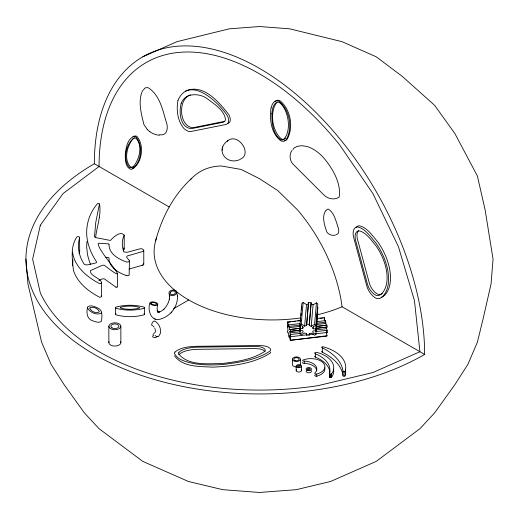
<?xml version="1.0" encoding="UTF-8"?>
<svg xmlns="http://www.w3.org/2000/svg" width="519" height="519" viewBox="0 0 519 519"><rect width="100%" height="100%" fill="white"/><g stroke="black" fill="none" stroke-linecap="round" stroke-linejoin="round"><path stroke-width="0.78" d="M109.029 244.313A1.161 0.668 0 0 0 108.224 243.846L98.727 243.229A1.259 0.727 0 0 0 98.247 243.515C97.358 251.786 136.315 290.089 105.338 266.052L104.883 265.65A2.167 1.252 0 0 0 104.131 265.241L102.327 265.267L90.981 270.36A2.089 1.207 0 0 0 90.436 270.723C89.644 275.81 100.29 277.989 101.575 282.492L101.354 296.602A2.199 1.272 0 0 1 100.517 297.147L99.706 297.322C88.47 291.457 77.448 282.784 73.4 270.302C72.381 259.448 70.11 246.59 76.89 237.06A1.122 0.649 0 0 1 77.61 236.651L78.713 236.716A1.842 1.064 0 0 1 79.55 237.215L79.705 251.267L79.115 253.622M72.537 265.734L72.932 259.766M117.482 273.344L117.476 287.091L115.958 287.156M86.926 241.543L86.647 247.005L87.458 254.167A147.571 85.2 0 0 0 90.546 264.327M177.381 295.356C178.413 306.69 169.914 317.109 158.95 319.457C150.471 320.846 147.195 308.967 150.121 302.707A3.808 1.641 10.3 0 1 152.807 301.883L154.824 302.181A4.094 1.758 10.3 0 1 157.653 303.816L157.127 308.072L157.387 311.011L157.231 310.291L158.276 312.367L157.828 311.66M309.389 333.535L309.246 335.131L306.58 335.053L306.58 333.821L304.621 332.926L301.254 334.898L299.917 333.769C304.037 332.763 304.517 329.695 299.917 330.499L299.917 328.319C304.672 329.403 303.855 326.192 299.917 325.05L301.811 303.505L303.141 302.454L306.515 304.621L304.621 326.166L301.254 323.999L303.141 302.454M299.917 328.319L300.267 324.33M300.546 321.138L300.761 318.744M301.039 315.552L301.247 313.158M301.526 309.966L301.811 306.774M299.917 330.499L300.267 326.509M299.917 333.769L300.267 329.779M302.759 328.404L302.901 326.808M304.621 326.166L306.58 325.387L308.474 302.609L311.141 302.687L309.246 325.465L311.205 326.36L314.579 324.388L316.467 302.843L317.803 303.972L315.915 325.517C311.796 326.516 311.309 329.591 315.915 328.787L317.803 307.242L315.915 330.966C311.153 329.883 311.977 333.094 315.915 334.236L314.579 335.287L311.205 333.12L309.246 333.899L309.246 335.131M306.58 325.387L307.495 315.014M307.631 313.418L308.474 302.609M306.58 335.053L306.716 333.535M309.246 325.465L311.141 302.687M311.205 326.36L313.1 304.809L316.467 302.843M313.074 328.702L313.21 327.106M315.915 334.236L317.803 312.691M79.705 237.644C76.799 246.519 79.07 256.354 84.072 264.022A3.263 1.881 0 0 0 85.207 264.709L87.445 264.904L95.846 262.945A1.44 0.83 0 0 0 96.463 262.588L96.333 261.485A147.571 85.2 0 0 1 87.458 240.544C84.863 227.523 88.762 213.614 97.501 203.688C97.819 203.312 98.389 203.37 98.818 203.474A1.492 0.863 0 0 1 99.466 203.85L95.749 222.521L94.516 236.703A2.342 1.349 0 0 0 95.963 237.631L110.197 240.427A1.317 0.759 0 0 0 110.813 240.07C113.389 237.06 120.687 230.579 124.216 235.139C121.718 240.291 121.673 246.467 123.853 251.734A4.022 2.323 0 0 0 124.716 252.091L127.272 252.266L139.319 249.023C140.805 248.413 143.302 248.718 143.776 250.489L142.997 251.423L127.59 255.873A1.719 0.993 0 0 0 126.798 256.334C125.819 258.326 130.308 259.682 129.153 261.498A1.868 1.077 0 0 1 128.362 261.926L127.635 262.05A2.439 1.408 0 0 1 126.506 261.952C118.695 259.273 108.685 253.81 109.029 244.313M95.574 237.65C96.845 226.394 101.322 215.69 99.603 204.175M87.439 307.754L87.594 306.93C90.52 304.504 94.86 306.664 97.832 308.072C103.236 310.213 101.828 316.609 101.51 321.177C99.207 323.324 95.587 321.806 93.018 320.911C87.056 319.269 86.271 313.106 87.439 307.754C89.592 312.347 96.982 315.747 101.51 313.002L101.666 312.179M239.603 159.677C226.349 165.457 214.697 149.894 227.757 140.694M222.08 150.179L222.268 149.362M222.58 147.973L222.794 147.02M329.377 373.596L329.422 373.421A34.286 19.793 0 0 0 327.32 362.437L325.945 360.75A34.286 19.793 0 0 0 315.357 353.815A1.414 0.817 0 0 1 314.696 353.095L314.754 352.888A1.414 0.817 0 0 1 316.162 352.31L317.673 352.628A29.226 16.874 0 0 1 329.656 359.096L331.518 361.237A29.226 16.874 0 0 1 332.27 372.979L330.869 374.257L329.377 373.596L329.416 377.041L331.154 377.456L332.27 376.249A29.226 16.874 0 0 0 333.568 369.145M329.377 376.865L329.422 376.684A34.286 19.793 0 0 0 329.825 374.835M157.815 304.283L157.711 304.711A3.808 1.641 10.3 0 1 155.025 305.535L153.008 305.237A4.094 1.758 10.3 0 1 150.179 303.602L150.017 303.135M101.575 282.492L101.354 282.978A2.199 1.272 0 0 1 100.517 283.523L99.706 283.705C87.296 277.204 74.451 266.889 72.537 252.111M314.754 356.157L314.696 356.365A1.414 0.817 0 0 0 315.357 357.085A34.286 19.793 0 0 1 325.945 364.02L327.32 365.707A34.286 19.793 0 0 1 329.889 372.35M143.776 250.489L143.776 264.113L143.309 264.891L142.109 265.3M344.94 371.585L345.382 370.248A39.457 22.778 0 0 0 325.277 347.38L323.149 346.796A1.025 0.59 0 0 0 321.793 347.101L321.722 347.243A1.025 0.59 0 0 0 322.318 347.879A58.926 34.02 0 0 1 343.027 371.156A1.025 0.59 0 0 0 343.377 371.851L343.61 371.922A1.025 0.59 0 0 0 344.94 371.585L344.94 375.944A1.025 0.59 0 0 1 343.61 376.281L343.377 376.21A1.025 0.59 0 0 1 343.027 375.516A58.926 34.02 0 0 0 322.318 352.239A1.025 0.59 0 0 1 321.722 351.603L321.793 351.454A1.025 0.59 0 0 1 322.13 351.22M344.94 375.944L345.382 374.608A39.457 22.778 0 0 0 345.459 369.171M155.616 240.887C161.902 217.26 173.58 194.846 191.783 178.231M270.717 352.193L270.399 353.011C253.544 363.748 232.518 366.142 212.907 367.154C200.023 366.369 182.928 367.426 174.501 355.8M152.807 335.994L152.677 336.714C153.689 338.226 156.303 337.7 157.341 336.429M123.295 250.988L124.216 248.763L124.216 235.139M153.021 334.56L154.493 332.789M326.516 210.377L327.067 209.404L328.268 209.06C334.184 212.686 335.722 220.484 337.869 226.628C338.693 229.139 339.945 233.822 336.273 234.698M158.691 336.247L160.553 333.114C161.039 328.858 159.327 324.278 155.843 321.689M292.087 150.315C288.999 154.403 289.57 160.734 293.19 164.309L323.947 195.034C327.787 198.9 334.645 200.431 339.154 197.025C341.541 182.604 331.57 166.573 322.156 156.18A36.583 21.123 60 0 0 306.573 146.377L301.623 145.69L297.121 146.377L294.033 147.999L293.014 149.563M123.983 249.321L123.743 247.913M142.55 90.63C137.736 101.354 141.239 113.726 143.919 124.554L147.39 129.562M325.9 210.344C321.378 216.695 324.699 225.46 326.808 232.038C328.735 234.731 332.439 236.028 335.598 235.023M326.594 332.361L326.892 336.085L290.251 340.315L289.589 336.331L289.213 336.078L289.206 337.292L288.681 335.78L288.298 332.601L287.636 332.757L287.377 330.908L288.051 330.752L287.377 325.465L287.935 327.074L288.051 326.256L287.377 322.195L300.975 320.32M290.251 340.315L327.158 335.748M324.018 317.965L324.278 317.634L324.81 320.813M170.998 313.022L171.757 312.062M115.478 307.696L115.971 307.099C124.956 304.653 134.985 304.653 143.971 307.099L144.464 307.696L144.464 314.235L143.971 314.832C134.985 317.271 124.956 317.271 115.971 314.832L115.478 314.235L115.478 307.696L115.971 308.292C124.956 310.732 134.985 310.732 143.971 308.292L144.464 307.696M115.478 314.235L115.971 313.632M143.127 90.176L145.229 87.86L147.967 87.601C159.372 94.484 162.544 109.23 166.002 121.193C168.454 126.805 167.819 136.387 159.508 134.687M133.273 138.476C127.032 145.67 123.373 159.709 130.652 167.105L132.358 167.15M133.214 166.735C139.455 159.534 143.121 145.502 135.835 138.099L134.129 138.054M178.867 354.516C183.765 350.481 190.531 349.702 196.662 349.339L254.446 348.58C258.008 348.736 262.14 348.671 264.891 351.285M227.231 141.265C237.183 131.443 253.402 153.871 240.161 159.301M299.917 325.05L301.254 323.999M382.049 293.624L380.914 294.455L378.014 294.305A12.015 6.935 60 0 1 369.262 282.887L357.474 239.278A12.015 6.935 60 0 1 358.46 230.858M381.53 297.53L384.683 295.227A43.265 24.977 60 0 0 377.871 242.029C372.564 236.015 367.316 227.309 358.947 225.707A13.312 7.688 60 0 0 356.209 227.614M153.111 335.644L153.546 335.326M276.88 102.321C269.29 111.767 272.125 132.098 281.94 139.3L284.016 139.332L285.885 138.08M227.77 123.509L229.469 122.458A7.389 4.269 60 0 0 228.756 114.504C218.83 102.074 203.325 83.137 185.4 91.078M306.515 304.621L308.474 303.842M173.456 308.773L188.721 299.956M134.473 137.833C125.89 143.134 122.296 160.332 129.711 167.65L131.417 167.695L133.558 166.508M275.012 101.354L277.185 100.225L279.618 100.478C290.653 108.88 294.104 127.843 286.858 139.65L284.678 140.779M98.785 280.481L102.515 278.82L104.131 278.865A2.167 1.252 0 0 1 104.883 279.267L116.152 287.279M142.725 56.837L176.927 41.682L229.275 28.83L259.5 26.534L289.725 28.83L342.073 41.682L376.275 56.837L402.517 76.585L434.663 105.363L454.871 133.526L477.402 176.032L485.09 209.741L493.05 259.098L491.052 283.984L483.163 318.588L477.402 342.164L467.917 364.312L454.871 384.663L434.663 412.832L419.962 428.668L376.275 461.359L330.59 481.47L296.297 489.67L259.5 492.466L222.703 489.67L188.41 481.47L142.725 461.359L99.038 428.668L84.338 412.832L64.129 384.663L51.083 364.312L41.598 342.164L27.948 283.984L25.95 259.098M132.838 136.757L134.81 135.92L136.705 136.205C144.535 144.6 142.472 162.687 132.624 168.74M158.327 336.572L156.725 336.675L155.123 335.514M190.395 94.795C177.66 98.876 178.808 126.85 193.12 127.693L224.779 121.31M129.114 269.05L142.997 265.04M299.872 323.59L288.681 324.881L289.589 329.571L300.3 328.255M307.242 334.781L290.517 336.708L289.836 331.42L300.073 330.155M316.674 326.445L326.892 325.186L327.158 327.035L316.123 328.384M316.791 318.497L324.278 317.634M287.377 322.195L290.562 321.825M292.95 321.553L295.343 321.274M297.731 321.002L300.118 320.723M320.035 318.426L322.422 318.147M316.564 321.663L325.329 320.651L326.237 325.342M289.206 326.393L300.605 325.076M316.415 323.253L325.848 322.163M289.213 327.658L300.358 326.341M316.292 324.498L325.861 323.428M316.116 326.432L326.892 325.186M289.589 329.571L299.943 328.378M316.006 328.319L327.158 327.035M289.836 331.42L300.196 330.227M289.959 332.919L300.313 331.725M315.448 329.98L326.6 328.689L327.158 330.298L327.158 332.478L316.006 333.769M290.517 334.528L300.073 333.425M316.006 331.589L327.158 330.298M308.837 334.593L313.612 334.041M306.58 324.154L309.246 324.232M157.186 311.874L159.424 311.964L158.697 312.198L161.351 311.166L164.004 309.129L163.745 309.395L166.281 306.359L168.247 302.798L169.428 299.087L169.324 299.495L169.583 296.252L169.726 296.881L168.999 292.534A3.808 2.647 -13 0 1 171.679 290.257L173.696 290.024A4.094 2.842 -13 0 1 176.531 291.659L177.524 295.986M105.798 257.262L108.224 257.463A1.168 0.675 0 0 1 108.984 257.859L109.107 260.895L110.138 263.626M159.495 135.238C154.798 135.044 150.439 132.695 147.188 129.38M311.141 303.92L313.1 304.809M129.419 260.862L129.153 275.122A1.868 1.077 0 0 1 128.362 275.55L127.635 275.667A2.439 1.408 0 0 1 126.506 275.57C121.472 273.889 116.671 271.366 112.87 267.609M126.059 275.453L126.506 275.57M158.036 311.913L158.827 312.217L157.724 311.491M94.354 163.751A233.55 134.843 60 0 1 259.5 68.404A233.55 134.843 60 0 1 424.646 354.445A233.55 134.836 0 0 1 94.354 354.445A233.55 134.836 0 0 1 94.354 163.751L169.213 206.971M190.252 179.879A118.163 68.223 60 0 1 221.477 165.989L241.134 169.447L259.5 178.685L277.866 190.655L297.523 209.89A118.163 68.223 60 0 1 342.073 306.768L424.646 354.445M155.33 319.237L154.694 318.679M314.579 324.388L315.915 325.517M149.453 131.378L149.829 131.709M325.063 321.572L325.329 321.884L325.329 320.651M143.971 313.632L144.464 314.235M143.341 263.237L143.776 264.113M110.391 264.307L112.454 267.064M99.466 217.474L99.551 217.604M79.55 250.833L79.705 251.267M326.788 331.407L327.158 332.478M290.517 336.708L289.959 335.099L290.517 339.977M101.497 295.577L101.575 296.109M176.531 291.659L176.583 293.092A3.808 2.647 -13 0 1 173.904 295.369L171.88 295.603A4.094 2.842 -13 0 1 169.051 293.968M324.128 318.64L324.356 319.996M326.237 332.108L326.496 333.698M287.636 321.858L288.681 326.114L288.681 324.881M290.251 329.416L290.517 331.258M326.483 327.191L326.6 328.689M343.027 371.156L343.027 375.516M331.589 373.94L331.589 377.209M331.401 374.082L331.401 377.345M331.154 374.186L331.154 377.456M330.869 374.257L330.869 377.527M330.564 374.277L330.564 377.547M330.253 374.257L330.253 377.527M329.967 374.186L329.967 377.456M329.727 374.076L329.727 377.345M329.539 373.94L329.539 377.203M329.422 373.421L329.416 377.041M322.318 347.879L322.318 352.239M316.713 374.056A1.583 0.915 0 0 1 314.981 373.583A1.583 0.915 0 0 1 315.325 372.486A13.591 7.85 0 0 0 315.993 366.271L315.078 365.104A13.591 7.85 0 0 0 304.316 361.107A1.142 0.662 0 0 1 302.778 360.822A1.142 0.662 0 0 1 303.278 359.933A13.994 8.077 0 0 1 323.194 362.813L324.557 364.876A13.994 8.077 0 0 1 316.713 374.056L316.713 376.236A1.583 0.915 0 0 1 314.981 375.762A1.583 0.915 0 0 1 315.325 374.666M315.915 328.787L315.915 330.966M315.357 353.815L315.357 357.085M304.316 361.107L304.316 363.287A13.591 7.85 0 0 1 315.078 367.283L315.993 368.451A13.591 7.85 0 0 1 316.798 370.955M301.513 366.161A2.666 1.544 0 0 1 297.51 367.491A2.666 1.544 0 0 1 297.51 364.825A2.666 1.544 0 0 1 301.513 366.161L301.513 370.521M300.436 359.317A4.003 2.31 0 0 1 294.299 361.179A4.003 2.31 0 0 1 294.578 357.176A4.003 2.31 0 0 1 300.436 359.317L300.436 364.766M296.174 366.161L296.174 370.521M292.437 359.135L292.437 364.578A4.003 2.31 0 0 0 296.278 366.985M120.869 326.256A6.007 3.464 0 0 1 111.857 329.26A6.007 3.464 0 0 1 111.857 323.253A6.007 3.464 0 0 1 120.869 326.256L120.869 342.605M108.86 326.256L108.86 342.605M300.345 364.163A4.003 2.31 0 0 1 300.261 365.363M311.076 370.488A2.666 1.544 0 0 1 308.766 372.798A2.666 1.544 0 0 1 306.45 370.488M304.316 363.287A1.142 0.662 0 0 1 302.953 363.144A1.142 0.662 0 0 1 302.837 362.346M301.156 369.749A2.666 1.544 0 0 1 298.84 372.058A2.666 1.544 0 0 1 296.531 369.749M342.073 306.768A118.163 68.223 0 0 1 317.823 314.67M300.67 317.939A118.163 68.223 0 0 1 156.517 238.02M324.79 367.783A13.994 8.077 0 0 1 316.713 376.236M120.661 341.703A6.007 3.464 0 0 1 114.861 346.069A6.007 3.464 0 0 1 109.061 341.703M153.111 326.075A5.099 3.886 76.1 0 1 153.987 326.938M154.681 328.034A5.099 3.886 76.1 0 1 154.947 328.637M155.149 329.28A5.099 3.886 76.1 0 1 155.162 332.491M152.638 325.724A2.666 1.362 -58 0 1 152.398 322.591A2.666 1.362 -58 0 1 155.278 321.566M271.846 113.68C271.885 122.743 272.709 134.408 280.993 139.845L283.069 139.877C292.327 131.845 288.642 108.925 278.988 102.249L276.906 102.217C272.812 104.345 272.365 109.6 271.846 113.68M125.306 153.942C125.254 159.086 125.144 165.665 129.782 168.999L131.683 169.285C141.531 163.232 143.588 145.145 135.764 136.75L133.863 136.465C127.265 139.183 126.13 147.675 125.306 153.942M271.048 107.907C269.374 119.344 271.152 134.019 281.304 141.071L283.737 141.324L285.911 140.195C293.164 128.388 289.712 109.425 278.671 101.023L276.244 100.77L274.064 101.899L272.293 104.332L271.048 107.907M170.264 292.625L170.297 293.585A2.731 1.894 -13 0 0 172.185 294.675L173.528 294.513A2.543 1.765 -13 0 0 175.318 292.995L175.286 292.041A2.731 1.894 -13 0 0 173.398 290.951L172.049 291.107A2.543 1.765 -13 0 0 170.264 292.625M178.017 100.193C176.194 109.671 177.459 120.882 183.882 128.446A11.457 6.617 60 0 0 191.05 131.476L226.154 124.443L227.86 123.392A7.389 4.269 60 0 0 227.14 115.432C218.265 101.893 189.5 74.905 178.017 100.193M89.917 307.942L89.806 308.487C91.247 311.556 96.171 313.82 99.187 311.99L99.298 311.445C97.857 308.377 92.933 306.113 89.917 307.942M181.209 103.32C178.75 111.916 180.002 127.914 191.511 128.628L223.17 122.244L224.733 121.349L225.531 119.61C224.357 109.866 213.387 103.515 206.218 97.955C198.193 92.92 184.926 93.057 181.209 103.32M40.352 225.194L32.626 259.098L40.352 292.995A226.874 130.989 0 0 0 318.218 385.617L372.94 372.532L419.929 351.72L414.46 300.618L398.436 246.687L372.94 193.6L339.711 144.983A226.874 130.989 60 0 0 99.071 166.476L63.02 193.606L40.352 225.194M151.386 303.038L151.425 303.641A2.731 1.174 10.3 0 0 153.313 304.724L154.656 304.925A2.543 1.09 10.3 0 0 156.446 304.381L156.407 303.784A2.731 1.174 10.3 0 0 154.519 302.694L153.176 302.493A2.543 1.09 10.3 0 0 151.386 303.038M174.903 352.083L174.501 353.627C178.322 360.549 187.119 362.009 194.158 363.676C203.811 365.175 213.601 365.194 223.319 364.455C239.421 362.405 256.671 360.004 270.399 350.838L270.717 350.02L270.224 348.509C267.168 345.609 262.588 345.686 258.65 345.511L194.625 346.348C187.833 346.75 180.327 347.613 174.903 352.083M178.867 352.336L178.504 353.731C188.222 366.2 208.515 363.605 222.567 363.508C237.092 361.659 252.662 359.492 265.053 351.214L265.339 350.474L264.891 349.112C262.14 346.497 258.008 346.562 254.446 346.407L196.662 347.166C190.531 347.529 183.765 348.307 178.867 352.336M120.635 307.293L120.311 307.696L120.635 308.091C126.63 309.72 133.312 309.72 139.306 308.091L139.63 307.696L139.306 307.293C133.312 305.672 126.63 305.672 120.635 307.293M381.874 293.462L379.032 295.538L376.132 295.395A12.015 6.935 60 0 1 367.381 283.977L355.593 240.368A12.015 6.935 60 0 1 358.648 230.721C366.206 232.162 370.936 240.025 375.73 245.455A39.048 22.544 60 0 1 381.874 293.462M382.801 296.317L379.649 298.613L376.437 298.451A13.312 7.688 60 0 1 366.738 285.8L353.679 237.481A13.312 7.688 60 0 1 357.066 226.797C365.434 228.392 370.683 237.105 375.99 243.119A43.265 24.977 60 0 1 382.801 296.317M295.103 360.562A2.666 1.544 0 0 0 299.106 359.226A2.666 1.544 0 0 0 295.103 357.889A2.666 1.544 0 0 0 295.103 360.562M308.098 369.742A1.336 0.772 0 0 0 310.096 369.08A1.336 0.772 0 0 0 308.098 368.412A1.336 0.772 0 0 0 308.098 369.742M307.43 370.41A2.666 1.544 0 0 0 311.432 369.08A2.666 1.544 0 0 0 307.43 367.744A2.666 1.544 0 0 0 307.43 370.41M298.172 366.829A1.336 0.772 0 0 0 300.177 366.161A1.336 0.772 0 0 0 298.172 365.493A1.336 0.772 0 0 0 298.172 366.829M112.033 327.891A4.003 2.31 0 0 0 118.728 326.853A4.003 2.31 0 0 0 113.83 324.025A4.003 2.31 0 0 0 112.033 327.891"/></g></svg>
